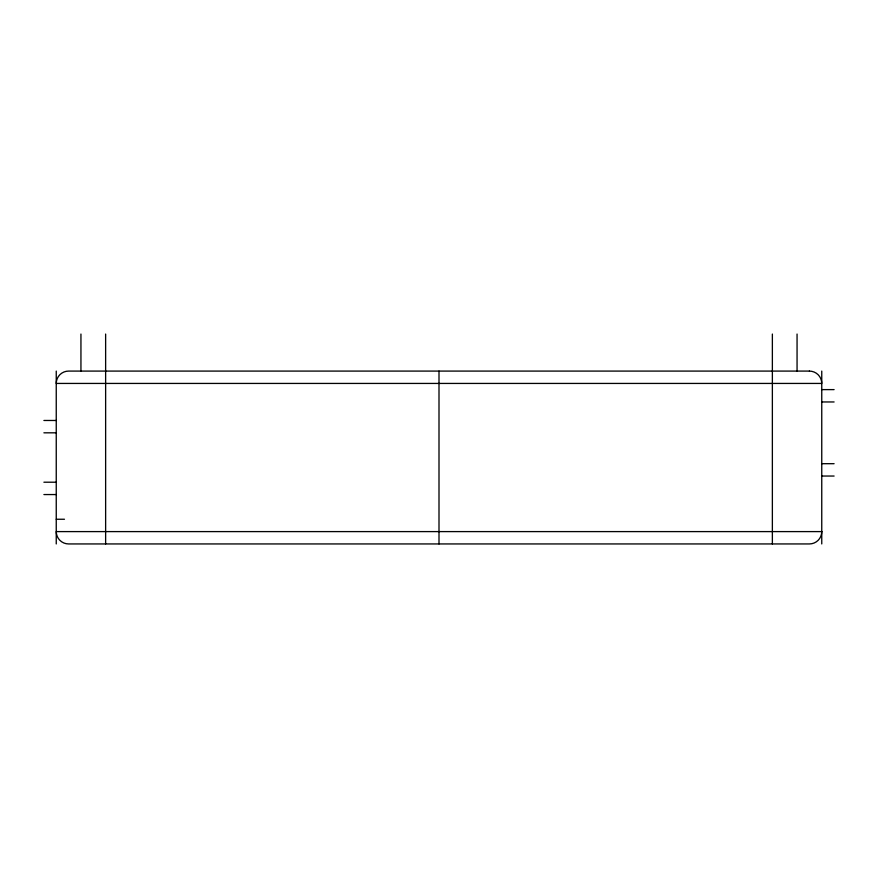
<?xml version="1.0" encoding="UTF-8"?>
<svg xmlns="http://www.w3.org/2000/svg" width="878" height="878" viewBox="0 0 878 878"><rect width="100%" height="100%" fill="white"/><g stroke="black" fill="none" stroke-linecap="round" stroke-linejoin="round"><path stroke-width="1.32" d="M821.753 389.612L834.1 389.612M821.753 401.959L834.1 401.959M43.9 420.474L56.247 420.474M43.9 432.821L56.247 432.821M821.753 463.694L834.1 463.694M821.753 476.041L834.1 476.041M43.9 482.209L56.247 482.209M43.9 494.555L56.247 494.555M56.247 519.249L64.478 519.249M821.753 371.087L821.753 543.943M797.059 334.046L797.059 371.35M772.366 334.046L772.366 543.943M439 371.109L439 543.932M105.634 334.046L105.634 543.943M80.941 334.046L80.941 371.35M56.247 371.087L56.247 543.943M809.395 371.087L68.605 371.087A12.347 12.347 0 0 0 56.247 383.434L821.742 383.434A12.347 12.347 0 0 0 809.406 371.098M821.742 531.596L56.258 531.596A12.347 12.347 0 0 0 68.594 543.943L809.395 543.943A12.347 12.347 0 0 0 821.753 531.596"/></g></svg>
